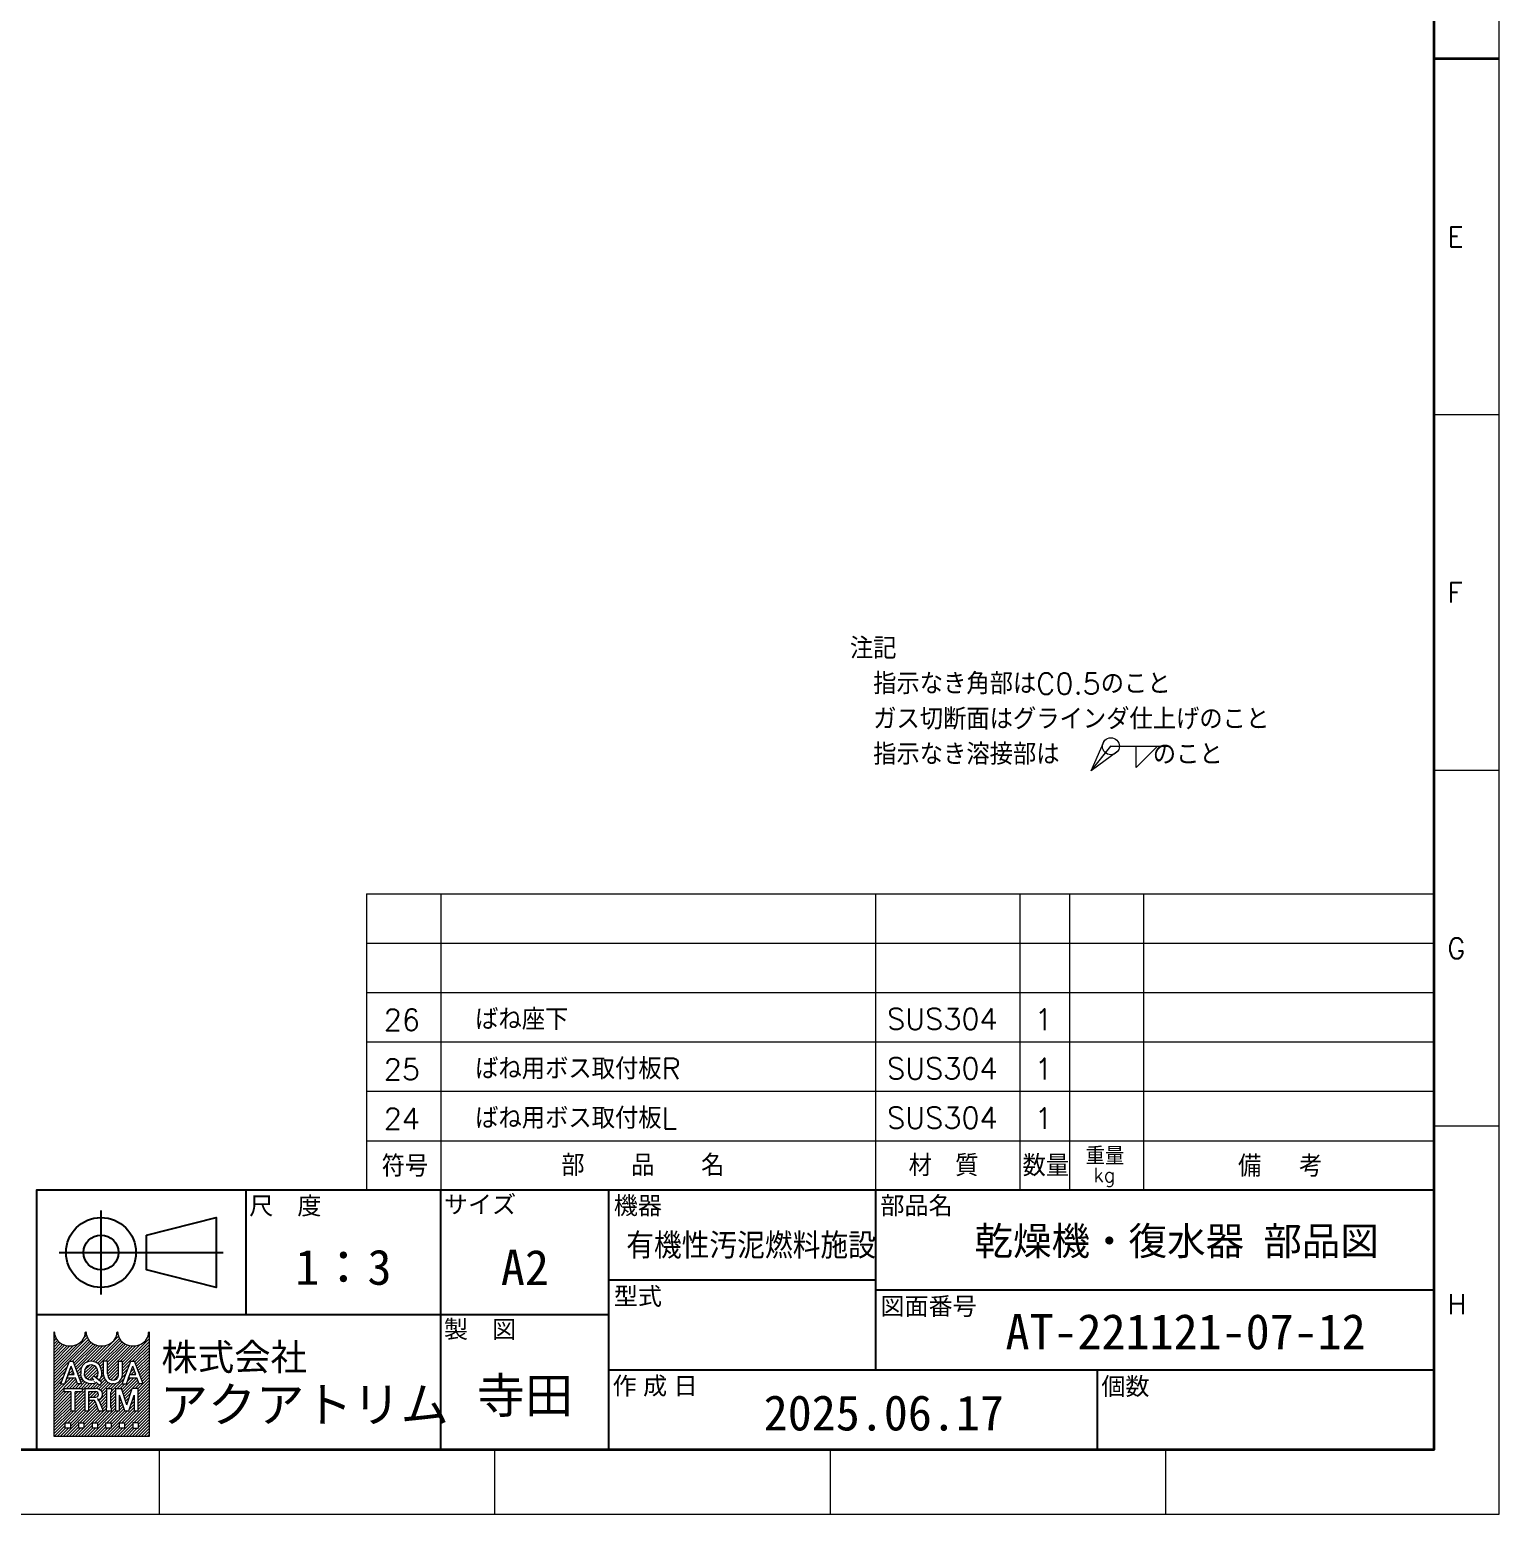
# Model space of a CAD drawing. Header units: millimetres. Extents: x 0 to 1764, y -17 to 1242.
# Drawn here: x 1140 to 1764, y 0 to 631 of the extents above; entities that cross this region are included whole.
import ezdxf
from ezdxf.enums import TextEntityAlignment as Align

# ---------------------------------------------------------------- set-up
doc = ezdxf.new("R2010")
doc.units = ezdxf.units.MM
doc.header["$LTSCALE"] = 1.2
for name, color, linetype, lineweight in [('07_TEXT', 3, 'Continuous', 13), ('08_DIM', 3, 'Continuous', 13), ('90_FRAME', 5, 'Continuous', 35)]:
    doc.layers.add(name, color=color, linetype=linetype, lineweight=lineweight)
doc.layers.add('91_BLANK', color=5, linetype='Continuous', lineweight=0, plot=False)
doc.styles.add('KSS_TXT', font='txt.shx', dxfattribs={"bigfont": 'extfont2.shx'})
doc.styles.add('MS_G', font='MS Gothic.ttf')
doc.styles.get("Standard").update_dxf_attribs({"font": 'txt.shx', "bigfont": 'extfont2.shx'})
doc.styles.add('表題用', font='MS PGothic.ttf')
doc.dimstyles.new('KSS_DIM', dxfattribs={"dimscale": 3, "dimtxt": 3, "dimasz": 2.5, "dimexe": 1.25, "dimexo": 0.625, "dimtad": 1, "dimdsep": 46, "dimtxsty": 'KSS_TXT', "dimblk": 'OPEN30', "dimcen": 0, "dimazin": 2, "dimtfac": 0.75, "dimtmove": 0, "dimatfit": 3, "dimldrblk": 'OPEN30', "dimfxl": 1.25, "dimtolj": 1, "dimarcsym": 0})

# ---------------------------------------------------------------- blocks, each defined once
blk = doc.blocks.new('Weld-line')
blk.add_line((0, 0), (1, 0))
blk = doc.blocks.new('Weld10-s5')
blk.add_circle((0, 0), 2)
blk = doc.blocks.new('Weld10-a1')
for p, q in [((5, 0), (0, 5)), ((0, 5), (0, 0)), ((0, 0), (5, 0))]:
    blk.add_line(p, q)
at = {"width": 0.9}
blk.add_attdef('S', text='', height=2.8, dxfattribs=at).set_placement((-2, 1), align=Align.RIGHT)
blk.add_attdef('L', (8, 1), '', height=2.8, dxfattribs=at)
blk = doc.blocks.new('_Open30')
at = {"color": 0, "linetype": 'ByBlock', "lineweight": -2}
for p, q in [((-1, 0.268), (0, 0)), ((0, 0), (-1, -0.268)), ((0, 0), (-1, 0))]:
    blk.add_line(p, q, dxfattribs=at)
blk = doc.blocks.new('Jis_w20130906110600')
blk.add_blockref('Weld10-s5', (0, 0))
at = {"xscale": -1, "rotation": 180}
blk.add_blockref('Weld10-a1', (6, 0), dxfattribs=at)
at = {"layer": '08_DIM', "xscale": 14, "yscale": 14, "zscale": 14}
blk.add_blockref('Weld-line', (0, 0), dxfattribs=at)
at = {"style": 'KSS_TXT', "flags": 1}
blk.add_attdef('JISINFO', (0, 0), '', height=3, dxfattribs=at)
at = {"layer": '08_DIM'}
blk.add_leader([(-4.63, -5.77), (0, 0)], dimstyle='KSS_DIM', dxfattribs=at)

msp = doc.modelspace()

# ---------------------------------------------------------------- hatches: boundary and pattern name
at = {"layer": '90_FRAME', "lineweight": 5}
h = msp.add_hatch(dxfattribs=at)
h.set_pattern_fill('_USER', color=4, scale=0.9, angle=45, pattern_type=0)
h.set_pattern_definition([(45, (-709.2579, -11.2265), (-0.6363961, 0.6363961), [])])
edge = h.paths.add_edge_path()
edge.add_arc((1190.33, 77.307), 0.192, 90, 180)
edge.add_ellipse((1183.606, 77.307), major_axis=(-6.532, 0), ratio=0.8823529, start_angle=360, end_angle=540, ccw=False)
edge.add_arc((1176.882, 77.307), 0.192, 3.187318, 180)
edge.add_ellipse((1170.158, 77.307), major_axis=(-6.532, 0), ratio=0.8823529, start_angle=360, end_angle=540, ccw=False)
edge.add_arc((1163.433, 77.307), 0.192, 3.187318, 180)
edge.add_ellipse((1156.709, 77.307), major_axis=(-6.532, 0), ratio=0.8823529, start_angle=360, end_angle=540, ccw=False)
edge.add_arc((1149.985, 77.307), 0.192, 3.187318, 90)
edge.add_line((1149.985, 77.499), (1149.985, 33.119))
edge.add_line((1149.985, 33.119), (1190.33, 33.119))
edge.add_line((1190.33, 33.119), (1190.33, 77.499))
h.paths.add_polyline_path([(1156.491, 65.047), (1158.084, 65.047), (1161.706, 55.487), (1161.706, 55.441), (1159.981, 55.441), (1159.08, 57.973), (1155.533, 57.973), (1156.053, 59.433), (1158.56, 59.433), (1157.287, 63.007), (1154.593, 55.441), (1152.868, 55.441), (1152.868, 55.487)], flags=16)
edge = h.paths.add_edge_path(flags=16)
edge.add_ellipse((1165.715, 60.82), major_axis=(-4.419, 0), ratio=0.9565217, start_angle=180, end_angle=360, ccw=False)
edge.add_line((1170.134, 60.82), (1170.134, 59.667))
edge.add_ellipse((1165.715, 59.667), major_axis=(-4.419, 0), ratio=0.9565217, start_angle=142.105255, end_angle=180, ccw=False)
edge.add_line((1169.202, 57.071), (1167.964, 58.092))
edge.add_ellipse((1165.715, 59.781), major_axis=(2.818, 0), ratio=0.9950358, start_angle=-37.042763, end_angle=0)
edge.add_line((1168.533, 59.78), (1168.533, 60.707))
edge.add_ellipse((1165.715, 60.707), major_axis=(2.818, 0), ratio=0.9947183, start_angle=360, end_angle=540)
edge.add_line((1162.897, 60.707), (1162.897, 59.78))
edge.add_ellipse((1165.715, 59.781), major_axis=(2.818, 0), ratio=0.9950358, start_angle=-180, end_angle=-65.757949)
edge.add_line((1166.872, 57.224), (1166.087, 57.988))
edge.add_line((1166.087, 57.988), (1166.938, 58.891))
edge.add_line((1166.938, 58.891), (1170.497, 55.959))
edge.add_line((1170.497, 55.959), (1169.385, 54.779))
edge.add_line((1169.385, 54.779), (1168.049, 56.079))
edge.add_ellipse((1165.715, 59.667), major_axis=(-4.419, 0), ratio=0.9565217, start_angle=0, end_angle=121.883625, ccw=False)
edge.add_line((1161.296, 59.667), (1161.296, 60.82))
h.paths.add_polyline_path([(1161.992, 53.52), (1161.992, 52.175), (1159.11, 52.175, 0.4142136), (1158.918, 51.983), (1158.918, 43.914), (1157.189, 43.914), (1157.189, 51.983, 0.4142136), (1156.997, 52.175), (1154.115, 52.175), (1154.115, 53.52)], flags=16)
edge = h.paths.add_edge_path(flags=16)
edge.add_line((1163.087, 53.52), (1167.505, 53.52))
edge.add_ellipse((1167.505, 50.993), major_axis=(-3.101, 0), ratio=0.8148203, start_angle=111.386975, end_angle=270, ccw=False)
edge.add_arc((1167.981, 47.568), 1.256, 22.272952, 58.553113, ccw=False)
edge.add_line((1169.143, 48.044), (1170.799, 43.991))
edge.add_line((1170.799, 43.991), (1170.799, 43.914))
edge.add_line((1170.799, 43.914), (1168.935, 43.914))
edge.add_line((1168.935, 43.914), (1167.473, 47.984))
edge.add_arc((1166.76, 47.697), 0.768, 21.928298, 90)
edge.add_line((1166.76, 48.466), (1164.873, 48.466))
edge.add_line((1164.873, 48.466), (1164.873, 49.811))
edge.add_line((1164.873, 49.811), (1167.736, 49.811))
edge.add_arc((1167.695, 50.993), 1.183, 271.997057, 448.002943)
edge.add_line((1167.736, 52.175), (1164.816, 52.175))
edge.add_line((1164.816, 52.175), (1164.816, 43.914))
edge.add_line((1164.816, 43.914), (1163.087, 43.914))
edge.add_line((1163.087, 43.914), (1163.087, 53.52))
h.paths.add_polyline_path([(1171.022, 65.047), (1172.751, 65.047), (1172.751, 59.667, 0.1750306), (1173.514, 57.466, 0.2571496), (1176.599, 57.466, 0.1750306), (1177.362, 59.667), (1177.362, 65.047), (1179.091, 65.047), (1179.091, 59.32, -0.3793912), (1175.345, 55.441), (1174.768, 55.441, -0.3793912), (1171.022, 59.32)], flags=16)
h.paths.add_polyline_path([(1172.256, 53.52), (1174.369, 53.52), (1174.369, 52.175, 0.4142136), (1174.177, 51.983), (1174.177, 45.451, 0.4142136), (1174.369, 45.259), (1174.369, 43.914), (1172.256, 43.914), (1172.256, 45.259, 0.4142136), (1172.448, 45.451), (1172.448, 51.983, 0.4142136), (1172.256, 52.175)], flags=16)
h.paths.add_polyline_path([(1176.1, 53.52), (1178.609, 53.52), (1180.903, 46.543), (1183.197, 53.52), (1185.708, 53.52), (1185.708, 43.914), (1183.978, 43.914), (1183.978, 50.638), (1181.768, 43.914), (1180.038, 43.914), (1177.827, 50.638), (1177.829, 43.914), (1176.1, 43.914)], flags=16)
h.paths.add_polyline_path([(1182.616, 65.047), (1184.209, 65.047), (1187.831, 55.487), (1187.831, 55.441), (1186.106, 55.441), (1185.205, 57.973), (1181.658, 57.973), (1182.178, 59.433), (1184.685, 59.433), (1183.412, 63.007), (1180.718, 55.441), (1178.994, 55.441), (1178.994, 55.487)], flags=16)
h.paths.add_polyline_path([(1154.596, 38.883), (1156.901, 38.883), (1156.901, 36.577), (1154.596, 36.577)], flags=16)
h.paths.add_polyline_path([(1160.36, 38.883), (1162.665, 38.883), (1162.665, 36.577), (1160.36, 36.577)], flags=16)
h.paths.add_polyline_path([(1166.123, 38.883), (1168.429, 38.883), (1168.429, 36.577), (1166.123, 36.577)], flags=16)
h.paths.add_polyline_path([(1171.887, 38.883), (1174.192, 38.883), (1174.192, 36.577), (1171.887, 36.577)], flags=16)
h.paths.add_polyline_path([(1177.65, 38.883), (1179.956, 38.883), (1179.956, 36.577), (1177.65, 36.577)], flags=16)
h.paths.add_polyline_path([(1183.414, 38.883), (1185.719, 38.883), (1185.719, 36.577), (1183.414, 36.577)], flags=16)

# ---------------------------------------------------------------- linework, layer by layer
at = {"layer": '90_FRAME'}
msp.add_line((1764.068, 618.618), (1736.459, 618.618), dxfattribs=at)
at = {"layer": '90_FRAME', "color": 4, "lineweight": 13}
for p, q in [((1764.068, 467.394), (1736.459, 467.394)), ((1764.068, 316.17), (1736.459, 316.17)), ((1282.795, 263.8), (1282.795, 137.8)), ((1282.795, 263.8), (1736.459, 263.8)), ((1314.295, 263.8), (1314.295, 137.8)), ((1499.066, 263.8), (1499.066, 137.8)), ((1560.398, 263.8), (1560.398, 137.8)), ((1581.398, 263.8), (1581.398, 137.8)), ((1612.898, 263.8), (1612.898, 137.8)), ((1282.795, 242.8), (1736.459, 242.8)), ((1282.795, 221.8), (1736.459, 221.8)), ((1282.795, 200.8), (1736.459, 200.8)), ((1282.795, 179.8), (1736.459, 179.8)), ((1764.068, 164.946), (1736.459, 164.946)), ((1282.795, 158.8), (1736.459, 158.8)), ((1194.737, 0), (1194.737, 27.485)), ((1337.305, 0), (1337.305, 27.485)), ((1479.873, 0), (1479.873, 27.485)), ((1622.441, 0), (1622.441, 27.485))]:
    msp.add_line(p, q, dxfattribs=at)
at = {"layer": '90_FRAME', "color": 0, "lineweight": 25}
for p, q in [((1231.559, 84.764), (1231.559, 137.8)), ((1314.295, 27.485), (1314.295, 137.8)), ((1385.78, 27.485), (1385.78, 137.8)), ((1499.066, 137.8), (1499.066, 61.428)), ((1169.931, 93.462), (1169.931, 129.102)), ((1152.111, 111.282), (1221.906, 111.282)), ((1385.78, 99.614), (1499.066, 99.614)), ((1499.066, 95.371), (1736.459, 95.371)), ((1385.78, 84.764), (1142.459, 84.764)), ((1385.78, 61.428), (1736.459, 61.428)), ((1593.187, 61.428), (1593.187, 27.485))]:
    msp.add_line(p, q, dxfattribs=at)
at = {"layer": '90_FRAME', "color": 4, "lineweight": 5}
for p, q in [((1149.985, 33.119), (1149.985, 77.499)), ((1190.33, 77.499), (1190.33, 33.119)), ((1152.868, 55.487), (1156.491, 65.047)), ((1156.491, 65.047), (1158.084, 65.047)), ((1161.706, 55.487), (1158.084, 65.047)), ((1171.022, 59.32), (1171.022, 65.047)), ((1172.751, 65.047), (1171.022, 65.047)), ((1172.751, 59.667), (1172.751, 65.047)), ((1177.362, 59.667), (1177.362, 65.047)), ((1177.362, 65.047), (1179.091, 65.047)), ((1178.994, 55.487), (1182.616, 65.047)), ((1179.091, 59.32), (1179.091, 65.047)), ((1182.616, 65.047), (1184.209, 65.047)), ((1187.831, 55.487), (1184.209, 65.047)), ((1154.593, 55.441), (1157.287, 63.007)), ((1155.533, 57.973), (1156.053, 59.433)), ((1155.533, 57.973), (1159.08, 57.973)), ((1156.053, 59.433), (1158.56, 59.433)), ((1158.56, 59.433), (1157.287, 63.007)), ((1159.981, 55.441), (1159.08, 57.973)), ((1161.296, 60.82), (1161.296, 59.667)), ((1162.897, 60.707), (1162.897, 59.785)), ((1166.087, 57.988), (1166.938, 58.891)), ((1166.087, 57.988), (1166.872, 57.224)), ((1166.938, 58.891), (1170.497, 55.959)), ((1167.964, 58.092), (1169.202, 57.071)), ((1168.533, 60.707), (1168.533, 59.785)), ((1170.134, 60.82), (1170.134, 59.667)), ((1180.718, 55.441), (1183.412, 63.007)), ((1181.658, 57.973), (1182.178, 59.433)), ((1181.658, 57.973), (1185.205, 57.973)), ((1182.178, 59.433), (1184.685, 59.433)), ((1184.685, 59.433), (1183.412, 63.007)), ((1186.106, 55.441), (1185.205, 57.973)), ((1152.868, 55.441), (1152.868, 55.487)), ((1152.868, 55.487), (1152.868, 55.487)), ((1152.868, 55.441), (1152.868, 55.487)), ((1152.868, 55.441), (1154.593, 55.441)), ((1154.115, 53.52), (1161.992, 53.52)), ((1154.115, 53.52), (1154.115, 52.175)), ((1154.115, 52.175), (1156.997, 52.175)), ((1157.189, 43.914), (1157.189, 51.983)), ((1158.918, 43.914), (1158.918, 51.983)), ((1159.11, 52.175), (1161.992, 52.175)), ((1161.706, 55.441), (1159.981, 55.441)), ((1161.706, 55.441), (1161.706, 55.487)), ((1161.992, 53.52), (1161.992, 52.175)), ((1163.087, 53.52), (1163.087, 43.914)), ((1163.087, 53.52), (1167.505, 53.52)), ((1164.816, 43.914), (1164.816, 52.175)), ((1164.816, 52.175), (1167.736, 52.175)), ((1168.049, 56.079), (1169.385, 54.779)), ((1169.385, 54.779), (1170.497, 55.959)), ((1172.256, 53.52), (1174.369, 53.52)), ((1172.256, 53.52), (1172.256, 52.175)), ((1172.448, 45.451), (1172.448, 51.983)), ((1174.177, 45.451), (1174.177, 51.983)), ((1174.369, 53.52), (1174.369, 52.175)), ((1175.345, 55.441), (1174.768, 55.441)), ((1176.1, 53.52), (1176.1, 43.914)), ((1176.1, 53.52), (1178.609, 53.52)), ((1177.829, 43.914), (1177.827, 50.638)), ((1180.038, 43.914), (1177.827, 50.638)), ((1180.903, 46.543), (1178.609, 53.52)), ((1178.994, 55.441), (1178.994, 55.487)), ((1178.994, 55.487), (1178.994, 55.487)), ((1178.994, 55.441), (1178.994, 55.487)), ((1178.994, 55.441), (1180.718, 55.441)), ((1180.903, 46.543), (1183.197, 53.52)), ((1181.768, 43.914), (1183.978, 50.638)), ((1185.708, 53.52), (1183.197, 53.52)), ((1183.978, 50.638), (1183.978, 43.914)), ((1185.708, 43.914), (1185.708, 53.52)), ((1187.831, 55.441), (1186.106, 55.441)), ((1187.831, 55.441), (1187.831, 55.487)), ((1164.873, 48.466), (1164.873, 49.811)), ((1164.873, 49.811), (1167.736, 49.811)), ((1164.873, 48.466), (1166.76, 48.466)), ((1167.473, 47.984), (1168.935, 43.914)), ((1169.143, 48.044), (1170.799, 43.991)), ((1172.256, 43.914), (1172.256, 45.259)), ((1174.369, 43.914), (1174.369, 45.259)), ((1154.596, 38.883), (1156.901, 38.883)), ((1154.596, 38.883), (1154.596, 36.577)), ((1156.901, 38.883), (1156.901, 36.577)), ((1157.189, 43.914), (1158.918, 43.914)), ((1160.36, 38.883), (1162.665, 38.883)), ((1160.36, 38.883), (1160.36, 36.577)), ((1162.665, 38.883), (1162.665, 36.577)), ((1163.087, 43.914), (1164.816, 43.914)), ((1166.123, 38.883), (1168.429, 38.883)), ((1166.123, 38.883), (1166.123, 36.577)), ((1168.429, 38.883), (1168.429, 36.577)), ((1168.935, 43.914), (1170.799, 43.914)), ((1170.799, 43.991), (1170.799, 43.914)), ((1171.887, 38.883), (1174.192, 38.883)), ((1171.887, 38.883), (1171.887, 36.577)), ((1172.256, 43.914), (1174.369, 43.914)), ((1174.192, 38.883), (1174.192, 36.577)), ((1176.1, 43.914), (1177.829, 43.914)), ((1177.65, 38.883), (1179.956, 38.883)), ((1177.65, 38.883), (1177.65, 36.577)), ((1179.956, 38.883), (1179.956, 36.577)), ((1180.038, 43.914), (1181.768, 43.914)), ((1185.719, 38.883), (1183.414, 38.883)), ((1183.414, 38.883), (1183.414, 36.577)), ((1183.978, 43.914), (1185.708, 43.914)), ((1185.719, 38.883), (1185.719, 36.577)), ((1190.33, 33.119), (1149.985, 33.119)), ((1156.901, 36.577), (1154.596, 36.577)), ((1162.665, 36.577), (1160.36, 36.577)), ((1168.429, 36.577), (1166.123, 36.577)), ((1174.192, 36.577), (1171.887, 36.577)), ((1179.956, 36.577), (1177.65, 36.577)), ((1183.414, 36.577), (1185.719, 36.577))]:
    msp.add_line(p, q, dxfattribs=at)
at = {"layer": '90_FRAME'}
msp.add_lwpolyline([(82.742, 27.485), (1736.459, 27.485), (1736.459, 1209.75), (82.742, 1209.75)], close=True, dxfattribs=at)
at = {"layer": '90_FRAME', "color": 0, "lineweight": 25}
msp.add_lwpolyline([(1142.459, 27.485), (1736.459, 27.485), (1736.459, 137.8), (1142.459, 137.8)], close=True, dxfattribs=at)
msp.add_lwpolyline([(1189.236, 118.707), (1218.936, 126.132), (1218.936, 96.432), (1189.236, 103.857), (1189.236, 118.707)], dxfattribs=at)
for radius in [14.85, 7.425]:
    msp.add_circle((1169.931, 111.282), radius, dxfattribs=at)
at = {"layer": '90_FRAME', "color": 4, "lineweight": 5}
for centre, radius, start, end in [((1149.985, 77.307), 0.192, 0, 90), ((1163.433, 77.307), 0.192, 0, 180), ((1163.433, 77.307), 0.192, 0, 90), ((1176.882, 77.307), 0.192, 0, 180), ((1190.33, 77.307), 0.192, 90, 180), ((1175.083, 59.494), 4.065, 182.450031, 265.555257), ((1176.181, 59.623), 3.43, 179.252794, 218.964572), ((1175.056, 60.267), 3.198, 241.157728, 298.842272), ((1175.029, 59.494), 4.065, 274.444743, 357.549969), ((1173.932, 59.623), 3.43, 321.035428, 0.747206), ((1156.997, 51.983), 0.192, 0, 90), ((1159.11, 51.983), 0.192, 90, 180), ((1167.695, 50.993), 1.183, 271.997057, 88.002943), ((1172.256, 51.983), 0.192, 0, 90), ((1174.369, 51.983), 0.192, 90, 180), ((1166.76, 47.697), 0.768, 21.928298, 90), ((1167.981, 47.568), 1.256, 22.272952, 58.553113), ((1172.256, 45.451), 0.192, 270, 0), ((1174.369, 45.451), 0.192, 180, 270)]:
    msp.add_arc(centre, radius, start, end, dxfattribs=at)
for centre, major_axis, ratio, start_param, end_param in [((1156.709, 77.307), (-6.532, 0), 0.8823529, 6.2831853, 9.424778), ((1170.158, 77.307), (-6.532, 0), 0.8823529, 6.2831853, 9.424778), ((1183.606, 77.307), (-6.532, 0), 0.8823529, 6.2831853, 9.424778), ((1165.715, 60.82), (-4.419, 0), 0.9565217, 3.1415927, 6.2831853), ((1165.715, 60.707), (2.818, 0), 0.9947183, 6.2831853, 9.424778), ((1167.505, 50.993), (-3.101, 0), 0.8148203, 1.9440695, 4.712389)]:
    msp.add_ellipse(centre, major_axis=major_axis, ratio=ratio, start_param=start_param, end_param=end_param, dxfattribs=at)
at = {"layer": '90_FRAME', "color": 4, "lineweight": 5, "extrusion": (0, 0, -1)}
for centre, major_axis, ratio, start_param, end_param in [((1165.715, 59.667), (-4.419, 0), 0.9565217, 4.1559148, 6.2831853), ((1165.715, 59.781), (2.818, 0), 0.9950358, 7.430878, 9.424778), ((1165.715, 59.781), (2.818, 0), 0.9950358, 6.2831853, 6.9297035), ((1165.715, 59.667), (-4.419, 0), 0.9565217, 3.1415927, 3.8029807)]:
    msp.add_ellipse(centre, major_axis=major_axis, ratio=ratio, start_param=start_param, end_param=end_param, dxfattribs=at)
at = {"layer": '91_BLANK'}
msp.add_lwpolyline([(0, 0), (1764.068, 0), (1764.068, 1241.619), (0, 1241.619)], close=True, dxfattribs=at)

# ---------------------------------------------------------------- block references
at = {"layer": '08_DIM', "xscale": 1.8, "yscale": 1.8, "zscale": 1.8}
msp.add_blockref('Jis_w20130906110600', (1599.029, 326.442), dxfattribs=at)

# ---------------------------------------------------------------- texts
at = {"layer": '07_TEXT', "ltscale": 2, "insert": (1488.124, 372.587), "char_height": 9, "attachment_point": 1}
msp.add_mtext_dynamic_manual_height_columns('注記\\P\u3000指示なき角部はC0.5のこと\\P\u3000ガス切断面はグラインダ仕上げのこと\\P\u3000指示なき溶接部は\u3000\u3000\u3000\u3000のこと', width=211.71749, gutter_width=15, heights=[0], dxfattribs=at)
at = {"layer": '90_FRAME', "color": 0, "lineweight": 13, "style": 'KSS_TXT'}
for s, p in [('E', (1741.947, 543.006)), ('F', (1741.947, 391.782)), ('G', (1741.947, 240.558)), ('H', (1741.947, 89.334))]:
    msp.add_text(s, height=8.52, dxfattribs=at).set_placement(p, align=Align.MIDDLE_LEFT)
at = {"layer": '90_FRAME', "color": 3, "lineweight": 13}
for s, p in [('26', (1297.772, 210.167)), ('1', (1570.491, 210.318)), ('25', (1297.772, 189.167)), ('1', (1570.491, 189.318)), ('24', (1297.772, 168.167)), ('1', (1570.491, 168.318))]:
    msp.add_text(s, height=9, dxfattribs=at).set_placement(p, align=Align.MIDDLE_CENTER)
for s, height, p in [('ばね座下', 9, (1328.925, 205.898)), ('SUS304', 9, (1503.9, 206.018)), ('ばね用ボス取付板R', 9, (1328.925, 184.898)), ('SUS304', 9, (1503.9, 185.018)), ('ばね用ボス取付板L', 9, (1328.925, 163.898)), ('SUS304', 9, (1503.9, 164.018)), ('符号', 9, (1289.209, 143.519)), ('部\u3000\u3000品\u3000\u3000名', 9, (1365.505, 143.846)), ('材\u3000質', 9, (1513.071, 143.738)), ('数量', 9, (1561.501, 143.67)), ('重量', 7.5, (1588.258, 148.578)), ('備  考', 9, (1653.04, 143.519)), ('kg', 6, (1591.573, 141.24))]:
    msp.add_text(s, height=height, dxfattribs=at).set_placement(p)
at = {"layer": '90_FRAME', "color": 0, "style": '表題用'}
for s, p in [('尺\u3000度', (1232.904, 131.157)), ('サイズ', (1315.64, 131.716)), ('機器', (1387.819, 131.281)), ('部品名', (1501.105, 131.281)), ('型式', (1387.819, 92.72)), ('図面番号', (1501.105, 88.477)), ('製\u3000図', (1315.64, 78.681)), ('作 成 日', (1387.301, 54.624)), ('個数', (1594.969, 54.417))]:
    msp.add_text(s, height=7.5, dxfattribs=at).set_placement(p, align=Align.MIDDLE_LEFT)
at = {"layer": '90_FRAME', "color": 0, "style": 'MS_G', "width": 0.9}
msp.add_text('有機性汚泥燃料施設', height=9.6, dxfattribs=at).set_placement((1393.103, 109.737))
at = {"layer": '90_FRAME', "color": 0, "style": 'MS_G'}
msp.add_text('乾燥機・復水器 部品図', height=12, dxfattribs=at).set_placement((1626.988, 110.167), align=Align.CENTER)
msp.add_text('A2', height=15, dxfattribs=at).set_placement((1350.037, 104.918), align=Align.MIDDLE)
for s, p in [('AT-221121-07-12', (1554.25, 70.159)), ('2025.06.17', (1451.534, 35.633))]:
    msp.add_text(s, height=15, dxfattribs=at).set_placement(p)
at = {"layer": '90_FRAME', "color": 4, "style": 'MS_G'}
msp.add_text('株式会社', height=11.3412, dxfattribs=at).set_placement((1226.509, 66.858), align=Align.MIDDLE_CENTER)
msp.add_text('アクアトリム', height=15, dxfattribs=at).set_placement((1194.945, 39.159))
at = {"layer": '90_FRAME', "color": 0, "style": 'MS_G'}
for tag, p in [('1：3', (1272.927, 104.918)), ('寺田', (1350.037, 50.821))]:
    msp.add_attdef(tag, text='', height=15, dxfattribs=at).set_placement(p, align=Align.MIDDLE)

doc.saveas('drawing.dxf')
